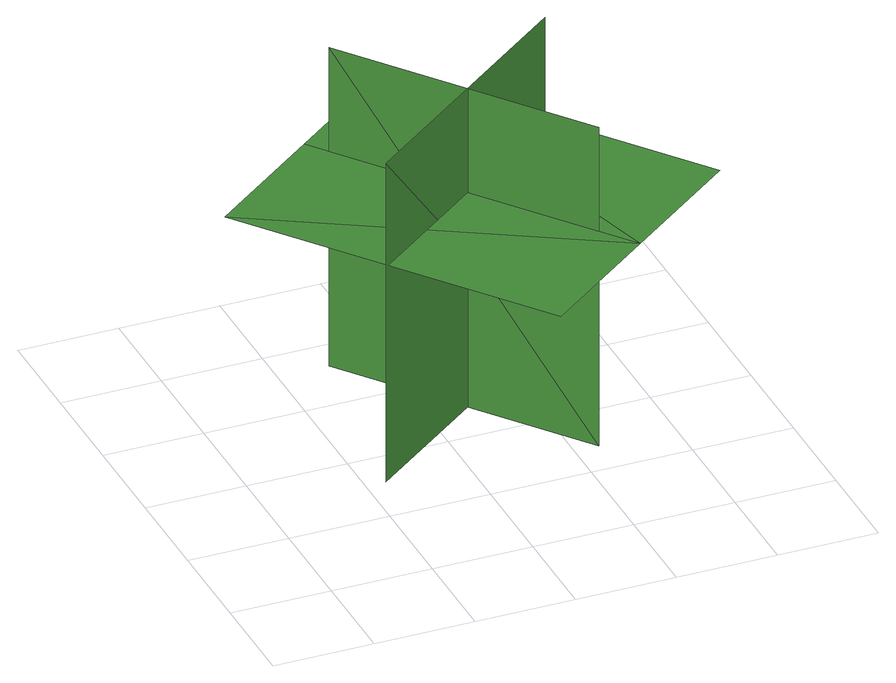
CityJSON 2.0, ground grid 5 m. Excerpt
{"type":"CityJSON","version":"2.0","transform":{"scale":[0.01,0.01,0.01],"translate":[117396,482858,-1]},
"CityObjects":{
"tree1":{"type":"SolitaryVegetationObject","geometry":[{"type":"MultiSurface","lod":"1","boundaries":[[[0,1,2]],[[0,2,3]],[[4,5,6]],[[4,6,7]],[[8,9,10]],[[8,10,11]],[[8,11,12]],[[8,12,13]]]}]}
},
"vertices":[
[1766,1680,98],[1766,1680,1803],[601,784,1803],[601,784,98],[1619,698,98],[1619,698,1803],[755,1822,1803],[755,1822,98],[1752,525,1248],[2336,974,1248],[1260,2372,1248],[676,1923,1248],[93,1474,1248],[1169,76,1248]
]}
